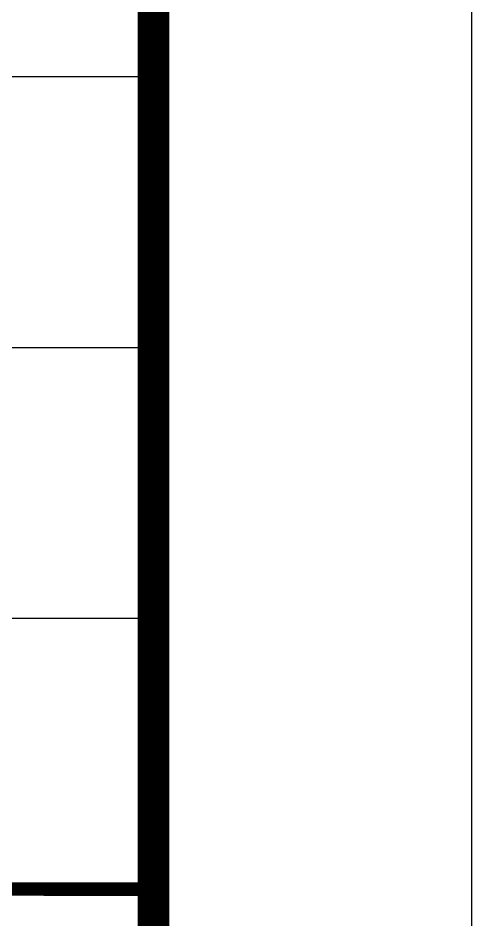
# Model space of a CAD drawing. Extents: x 3757684 to 3906284, y -130571 to 413559.
# Drawn here: x 3873633 to 3876484, y 301907 to 307568 of the extents above; entities that cross this region are included whole.
import ezdxf

# ---------------------------------------------------------------- set-up
doc = ezdxf.new("R2010")
doc.units = 0
doc.header["$LTSCALE"] = 1000
doc.header["$MEASUREMENT"] = 0
doc.layers.get('0').update_dxf_attribs({"color": 4, "linetype": 'CONTINUOUS'})
doc.layers.add('PUB_TITLE', color=4, linetype='CONTINUOUS')

# ---------------------------------------------------------------- blocks, each defined once
blk = doc.blocks.new('A$C6CA8367D')
at = {"layer": 'PUB_TITLE'}
for p, q in [((190.2, 12322.5), (5800.2, 12322.1)), ((190.4, 12322.2), (5800.4, 12322.2)), ((190.6, 12321.9), (5800.6, 12322.2)), ((190.1, 11472.5), (5800.1, 11472.1)), ((190.4, 11472.2), (5800.4, 11472.2)), ((190.6, 11471.9), (5800.6, 11472.2)), ((190.1, 10622.5), (5800.1, 10622.1)), ((190.4, 10622.2), (5800.4, 10622.2)), ((190.7, 10621.9), (5800.7, 10622.2)), ((190, 9772.5), (5800, 9772.1))]:
    blk.add_line(p, q, dxfattribs=at)
at = {"layer": 'PUB_TITLE', "lineweight": 40, "const_width": 42.5, "elevation": 0}
blk.add_lwpolyline([(190, 9772.5), (5800, 9772.1)], dxfattribs=at)

msp = doc.modelspace()

# ---------------------------------------------------------------- linework, layer by layer
at = {"layer": 'PUB_TITLE', "elevation": 0}
msp.add_lwpolyline([(3757684, 280556.7), (3876484, 280556.7), (3876484, 364556.7), (3757684, 364556.7)], close=True, dxfattribs=at)
at = {"layer": 'PUB_TITLE', "const_width": 200, "elevation": 0}
msp.add_lwpolyline([(3762684, 282556.7), (3874484, 282556.7), (3874484, 362556.7), (3762684, 362556.7)], close=True, dxfattribs=at)

# ---------------------------------------------------------------- block references
at = {"xscale": 2, "yscale": 2, "zscale": 2}
msp.add_blockref('A$C6CA8367D', (3862880.3, 282556.7, 0), dxfattribs=at)

doc.saveas('drawing.dxf')
